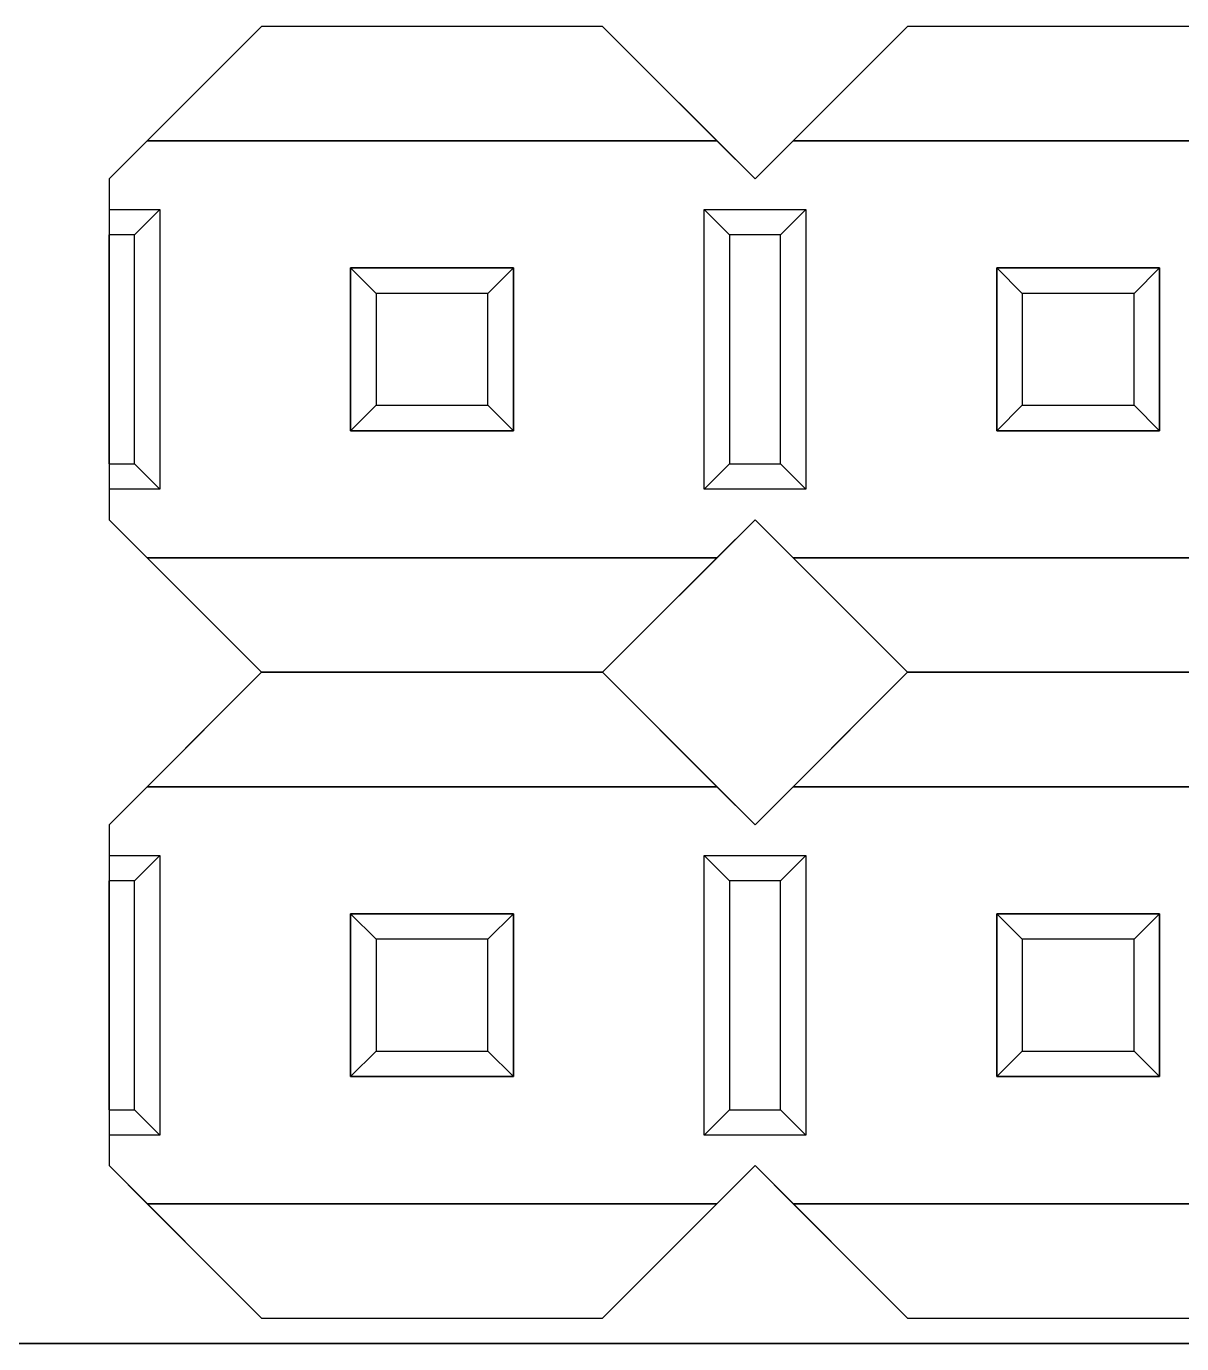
# Model space of a CAD drawing. Header units: millimetres. Extents: x -26.5 to 28.9, y -30 to 30.
# Drawn here: x -17.05 to -12.5, y -30 to -24.82 of the extents above; entities that cross this region are included whole.
import ezdxf

# ---------------------------------------------------------------- set-up
doc = ezdxf.new("R2010")
doc.units = ezdxf.units.MM
doc.layers.add('Feature', color=7, linetype='CONTINUOUS')

msp = doc.modelspace()

# ---------------------------------------------------------------- linework, layer by layer
at = {"layer": 'Feature'}
for p, q in [((-16.12, -24.82, 4.1), (-16.72, -25.42, 4.1)), ((-16.12, -24.82, 4.1), (-16.72, -25.42, 4.1)), ((-16.12, -24.82, 1.6), (-16.57, -25.27, 1.6)), ((-16.12, -24.82, 1.6), (-16.57, -25.27, 1.6)), ((-14.78, -24.82, 1.6), (-16.12, -24.82, 1.6)), ((-14.78, -24.82, 1.6), (-16.12, -24.82, 1.6)), ((-16.12, -24.82, 1.6), (-16.12, -24.82, 4.1)), ((-14.78, -24.82, 4.1), (-16.12, -24.82, 4.1)), ((-16.12, -24.82, 1.6), (-16.12, -24.82, 4.1)), ((-14.78, -24.82, 4.1), (-16.12, -24.82, 4.1)), ((-14.33, -25.27, 1.6), (-14.78, -24.82, 1.6)), ((-14.78, -24.82, 1.6), (-14.78, -24.82, 4.1)), ((-14.33, -25.27, 1.6), (-14.78, -24.82, 1.6)), ((-14.78, -24.82, 1.6), (-14.78, -24.82, 4.1)), ((-14.18, -25.42, 4.1), (-14.78, -24.82, 4.1)), ((-14.18, -25.42, 4.1), (-14.78, -24.82, 4.1)), ((-13.58, -24.82, 4.1), (-14.18, -25.42, 4.1)), ((-13.58, -24.82, 4.1), (-14.18, -25.42, 4.1)), ((-13.58, -24.82, 1.6), (-14.03, -25.27, 1.6)), ((-13.58, -24.82, 1.6), (-14.03, -25.27, 1.6)), ((-12.24, -24.82, 1.6), (-13.58, -24.82, 1.6)), ((-12.24, -24.82, 1.6), (-13.58, -24.82, 1.6)), ((-13.58, -24.82, 1.6), (-13.58, -24.82, 4.1)), ((-12.24, -24.82, 4.1), (-13.58, -24.82, 4.1)), ((-13.58, -24.82, 1.6), (-13.58, -24.82, 4.1)), ((-12.24, -24.82, 4.1), (-13.58, -24.82, 4.1)), ((-16.57, -25.27, 2.3), (-16.72, -25.42, 2.3)), ((-16.57, -25.27, 2.3), (-16.72, -25.42, 2.3)), ((-14.33, -25.27, 1.6), (-16.57, -25.27, 1.6)), ((-14.33, -25.27, 1.6), (-16.57, -25.27, 1.6)), ((-16.57, -25.27, 2.3), (-14.33, -25.27, 2.3)), ((-16.57, -25.27, 1.6), (-16.57, -25.27, 2.3)), ((-16.57, -25.27, 1.6), (-16.57, -25.27, 2.3)), ((-16.57, -25.27, 2.3), (-14.33, -25.27, 2.3)), ((-14.18, -25.42, 2.3), (-14.33, -25.27, 2.3)), ((-14.33, -25.27, 2.3), (-14.33, -25.27, 1.6)), ((-14.33, -25.27, 2.3), (-14.33, -25.27, 1.6)), ((-14.18, -25.42, 2.3), (-14.33, -25.27, 2.3)), ((-14.03, -25.27, 2.3), (-14.18, -25.42, 2.3)), ((-14.03, -25.27, 2.3), (-14.18, -25.42, 2.3)), ((-11.79, -25.27, 1.6), (-14.03, -25.27, 1.6)), ((-11.79, -25.27, 1.6), (-14.03, -25.27, 1.6)), ((-14.03, -25.27, 2.3), (-11.79, -25.27, 2.3)), ((-14.03, -25.27, 1.6), (-14.03, -25.27, 2.3)), ((-14.03, -25.27, 1.6), (-14.03, -25.27, 2.3)), ((-14.03, -25.27, 2.3), (-11.79, -25.27, 2.3)), ((-16.72, -25.42, 2.3), (-16.72, -25.42, 4.1)), ((-16.72, -25.42, 4.1), (-16.72, -25.54, 4.1)), ((-16.72, -25.42, 2.3), (-16.72, -25.42, 4.1)), ((-16.72, -25.42, 2.3), (-16.72, -26.76, 2.3)), ((-16.72, -25.42, 4.1), (-16.72, -25.54, 4.1)), ((-16.72, -25.42, 2.3), (-16.72, -26.76, 2.3)), ((-14.18, -25.42, 2.3), (-14.18, -25.42, 4.1)), ((-14.18, -25.42, 2.3), (-14.18, -25.42, 4.1)), ((-16.72, -25.54, 4.1), (-16.52, -25.54, 4.1)), ((-16.72, -25.54, 4.1), (-16.72, -25.64, 4)), ((-16.72, -25.54, 4.1), (-16.72, -25.64, 4)), ((-16.72, -25.54, 4.1), (-16.52, -25.54, 4.1)), ((-16.52, -25.54, 4.1), (-16.62, -25.64, 4)), ((-16.52, -25.54, 4.1), (-16.62, -25.64, 4)), ((-16.52, -25.54, 4.1), (-16.52, -26.64, 4.1)), ((-16.52, -25.54, 4.1), (-16.52, -26.64, 4.1)), ((-14.38, -25.54, 4.1), (-14.28, -25.64, 4)), ((-14.38, -25.54, 4.1), (-13.98, -25.54, 4.1)), ((-14.38, -26.64, 4.1), (-14.38, -25.54, 4.1)), ((-14.38, -25.54, 4.1), (-14.28, -25.64, 4)), ((-14.38, -26.64, 4.1), (-14.38, -25.54, 4.1)), ((-14.38, -25.54, 4.1), (-13.98, -25.54, 4.1)), ((-13.98, -25.54, 4.1), (-14.08, -25.64, 4)), ((-13.98, -25.54, 4.1), (-14.08, -25.64, 4)), ((-13.98, -25.54, 4.1), (-13.98, -26.64, 4.1)), ((-13.98, -25.54, 4.1), (-13.98, -26.64, 4.1)), ((-16.62, -25.64, 4), (-16.72, -25.64, 4)), ((-16.72, -26.54, 4), (-16.72, -25.64, 4)), ((-16.62, -25.64, 4), (-16.72, -25.64, 4)), ((-16.72, -26.54, 4), (-16.72, -25.64, 4)), ((-16.62, -26.54, 4), (-16.62, -25.64, 4)), ((-16.62, -26.54, 4), (-16.62, -25.64, 4)), ((-14.08, -25.64, 4), (-14.28, -25.64, 4)), ((-14.28, -25.64, 4), (-14.28, -26.54, 4)), ((-14.08, -25.64, 4), (-14.28, -25.64, 4)), ((-14.28, -25.64, 4), (-14.28, -26.54, 4)), ((-14.08, -26.54, 4), (-14.08, -25.64, 4)), ((-14.08, -26.54, 4), (-14.08, -25.64, 4)), ((-15.77, -25.77, 9.92525), (-15.77, -26.41, 9.92525)), ((-15.77, -25.77, 9.92525), (-15.67, -25.87, 10.2)), ((-15.13, -25.77, 9.92525), (-15.77, -25.77, 9.92525)), ((-15.77, -25.77, 9.92525), (-15.67, -25.87, 10.2)), ((-15.77, -25.77, -1.12525), (-15.77, -26.41, -1.12525)), ((-15.67, -25.87, -1.4), (-15.77, -25.77, -1.12525)), ((-15.13, -25.77, -1.12525), (-15.77, -25.77, -1.12525)), ((-15.67, -25.87, -1.4), (-15.77, -25.77, -1.12525)), ((-15.77, -25.77, 9.92525), (-15.77, -26.41, 9.92525)), ((-15.77, -25.77, 4.1), (-15.77, -25.77, 9.92525)), ((-15.77, -25.77, 4.1), (-15.77, -26.41, 4.1)), ((-15.13, -25.77, 9.92525), (-15.77, -25.77, 9.92525)), ((-15.13, -25.77, 4.1), (-15.77, -25.77, 4.1)), ((-15.77, -25.77, 4.1), (-15.77, -25.77, 9.92525)), ((-15.77, -25.77, -1.12525), (-15.77, -26.41, -1.12525)), ((-15.77, -26.41, 2.3), (-15.77, -25.77, 2.3)), ((-15.77, -25.77, -1.12525), (-15.77, -25.77, 2.3)), ((-15.13, -25.77, -1.12525), (-15.77, -25.77, -1.12525)), ((-15.77, -25.77, -1.12525), (-15.77, -25.77, 2.3)), ((-15.77, -25.77, 2.3), (-15.13, -25.77, 2.3)), ((-15.13, -25.77, 4.1), (-15.77, -25.77, 4.1)), ((-15.77, -25.77, 4.1), (-15.77, -26.41, 4.1)), ((-15.77, -25.77, 2.3), (-15.13, -25.77, 2.3)), ((-15.77, -26.41, 2.3), (-15.77, -25.77, 2.3)), ((-15.13, -25.77, 9.92525), (-15.23, -25.87, 10.2)), ((-15.13, -25.77, 9.92525), (-15.23, -25.87, 10.2)), ((-15.23, -25.87, -1.4), (-15.13, -25.77, -1.12525)), ((-15.23, -25.87, -1.4), (-15.13, -25.77, -1.12525)), ((-15.13, -26.41, 9.92525), (-15.13, -25.77, 9.92525)), ((-15.13, -26.41, -1.12525), (-15.13, -25.77, -1.12525)), ((-15.13, -26.41, 9.92525), (-15.13, -25.77, 9.92525)), ((-15.13, -26.41, 4.1), (-15.13, -25.77, 4.1)), ((-15.13, -25.77, 4.1), (-15.13, -25.77, 9.92525)), ((-15.13, -25.77, 4.1), (-15.13, -25.77, 9.92525)), ((-15.13, -26.41, -1.12525), (-15.13, -25.77, -1.12525)), ((-15.13, -25.77, -1.12525), (-15.13, -25.77, 2.3)), ((-15.13, -25.77, 2.3), (-15.13, -26.41, 2.3)), ((-15.13, -25.77, -1.12525), (-15.13, -25.77, 2.3)), ((-15.13, -26.41, 4.1), (-15.13, -25.77, 4.1)), ((-15.13, -25.77, 2.3), (-15.13, -26.41, 2.3)), ((-12.59, -25.77, -1.12525), (-13.23, -25.77, -1.12525)), ((-13.13, -25.87, -1.4), (-13.23, -25.77, -1.12525)), ((-13.23, -25.77, -1.12525), (-13.23, -26.41, -1.12525)), ((-13.13, -25.87, -1.4), (-13.23, -25.77, -1.12525)), ((-12.59, -25.77, 9.92525), (-13.23, -25.77, 9.92525)), ((-13.23, -25.77, 9.92525), (-13.13, -25.87, 10.2)), ((-13.23, -25.77, 9.92525), (-13.23, -26.41, 9.92525)), ((-13.23, -25.77, 9.92525), (-13.13, -25.87, 10.2)), ((-12.59, -25.77, -1.12525), (-13.23, -25.77, -1.12525)), ((-13.23, -25.77, -1.12525), (-13.23, -25.77, 2.3)), ((-13.23, -25.77, 2.3), (-12.59, -25.77, 2.3)), ((-12.59, -25.77, 9.92525), (-13.23, -25.77, 9.92525)), ((-12.59, -25.77, 4.1), (-13.23, -25.77, 4.1)), ((-13.23, -25.77, 4.1), (-13.23, -25.77, 9.92525)), ((-13.23, -25.77, -1.12525), (-13.23, -26.41, -1.12525)), ((-13.23, -26.41, 2.3), (-13.23, -25.77, 2.3)), ((-13.23, -25.77, -1.12525), (-13.23, -25.77, 2.3)), ((-13.23, -25.77, 9.92525), (-13.23, -26.41, 9.92525)), ((-13.23, -25.77, 4.1), (-13.23, -25.77, 9.92525)), ((-13.23, -25.77, 4.1), (-13.23, -26.41, 4.1)), ((-12.59, -25.77, 4.1), (-13.23, -25.77, 4.1)), ((-13.23, -25.77, 4.1), (-13.23, -26.41, 4.1)), ((-13.23, -25.77, 2.3), (-12.59, -25.77, 2.3)), ((-13.23, -26.41, 2.3), (-13.23, -25.77, 2.3)), ((-12.69, -25.87, -1.4), (-12.59, -25.77, -1.12525)), ((-12.69, -25.87, -1.4), (-12.59, -25.77, -1.12525)), ((-12.59, -25.77, 9.92525), (-12.69, -25.87, 10.2)), ((-12.59, -25.77, 9.92525), (-12.69, -25.87, 10.2)), ((-12.59, -26.41, -1.12525), (-12.59, -25.77, -1.12525)), ((-12.59, -26.41, 9.92525), (-12.59, -25.77, 9.92525)), ((-12.59, -25.77, -1.12525), (-12.59, -25.77, 2.3)), ((-12.59, -25.77, 4.1), (-12.59, -25.77, 9.92525)), ((-12.59, -26.41, -1.12525), (-12.59, -25.77, -1.12525)), ((-12.59, -25.77, -1.12525), (-12.59, -25.77, 2.3)), ((-12.59, -25.77, 2.3), (-12.59, -26.41, 2.3)), ((-12.59, -26.41, 9.92525), (-12.59, -25.77, 9.92525)), ((-12.59, -26.41, 4.1), (-12.59, -25.77, 4.1)), ((-12.59, -25.77, 4.1), (-12.59, -25.77, 9.92525)), ((-12.59, -26.41, 4.1), (-12.59, -25.77, 4.1)), ((-12.59, -25.77, 2.3), (-12.59, -26.41, 2.3)), ((-15.67, -25.87, 10.2), (-15.67, -26.31, 10.2)), ((-15.23, -25.87, 10.2), (-15.67, -25.87, 10.2)), ((-15.67, -25.87, -1.4), (-15.67, -26.31, -1.4)), ((-15.23, -25.87, -1.4), (-15.67, -25.87, -1.4)), ((-15.67, -25.87, 10.2), (-15.67, -26.31, 10.2)), ((-15.23, -25.87, 10.2), (-15.67, -25.87, 10.2)), ((-15.67, -25.87, -1.4), (-15.67, -26.31, -1.4)), ((-15.23, -25.87, -1.4), (-15.67, -25.87, -1.4)), ((-15.23, -26.31, 10.2), (-15.23, -25.87, 10.2)), ((-15.23, -26.31, -1.4), (-15.23, -25.87, -1.4)), ((-15.23, -26.31, 10.2), (-15.23, -25.87, 10.2)), ((-15.23, -26.31, -1.4), (-15.23, -25.87, -1.4)), ((-12.69, -25.87, -1.4), (-13.13, -25.87, -1.4)), ((-13.13, -25.87, -1.4), (-13.13, -26.31, -1.4)), ((-12.69, -25.87, 10.2), (-13.13, -25.87, 10.2)), ((-13.13, -25.87, 10.2), (-13.13, -26.31, 10.2)), ((-13.13, -25.87, -1.4), (-13.13, -26.31, -1.4)), ((-12.69, -25.87, -1.4), (-13.13, -25.87, -1.4)), ((-13.13, -25.87, 10.2), (-13.13, -26.31, 10.2)), ((-12.69, -25.87, 10.2), (-13.13, -25.87, 10.2)), ((-12.69, -26.31, -1.4), (-12.69, -25.87, -1.4)), ((-12.69, -26.31, 10.2), (-12.69, -25.87, 10.2)), ((-12.69, -26.31, -1.4), (-12.69, -25.87, -1.4)), ((-12.69, -26.31, 10.2), (-12.69, -25.87, 10.2)), ((-15.77, -26.41, 9.92525), (-15.67, -26.31, 10.2)), ((-15.77, -26.41, 9.92525), (-15.67, -26.31, 10.2)), ((-15.67, -26.31, -1.4), (-15.77, -26.41, -1.12525)), ((-15.67, -26.31, -1.4), (-15.77, -26.41, -1.12525)), ((-15.67, -26.31, 10.2), (-15.23, -26.31, 10.2)), ((-15.67, -26.31, -1.4), (-15.23, -26.31, -1.4)), ((-15.67, -26.31, 10.2), (-15.23, -26.31, 10.2)), ((-15.67, -26.31, -1.4), (-15.23, -26.31, -1.4)), ((-15.13, -26.41, 9.92525), (-15.23, -26.31, 10.2)), ((-15.13, -26.41, 9.92525), (-15.23, -26.31, 10.2)), ((-15.23, -26.31, -1.4), (-15.13, -26.41, -1.12525)), ((-15.23, -26.31, -1.4), (-15.13, -26.41, -1.12525)), ((-13.13, -26.31, -1.4), (-13.23, -26.41, -1.12525)), ((-13.13, -26.31, -1.4), (-13.23, -26.41, -1.12525)), ((-13.23, -26.41, 9.92525), (-13.13, -26.31, 10.2)), ((-13.23, -26.41, 9.92525), (-13.13, -26.31, 10.2)), ((-13.13, -26.31, -1.4), (-12.69, -26.31, -1.4)), ((-13.13, -26.31, 10.2), (-12.69, -26.31, 10.2)), ((-13.13, -26.31, -1.4), (-12.69, -26.31, -1.4)), ((-13.13, -26.31, 10.2), (-12.69, -26.31, 10.2)), ((-12.69, -26.31, -1.4), (-12.59, -26.41, -1.12525)), ((-12.69, -26.31, -1.4), (-12.59, -26.41, -1.12525)), ((-12.59, -26.41, 9.92525), (-12.69, -26.31, 10.2)), ((-12.59, -26.41, 9.92525), (-12.69, -26.31, 10.2)), ((-15.77, -26.41, 9.92525), (-15.13, -26.41, 9.92525)), ((-15.77, -26.41, -1.12525), (-15.13, -26.41, -1.12525)), ((-15.77, -26.41, 4.1), (-15.77, -26.41, 9.92525)), ((-15.77, -26.41, 9.92525), (-15.13, -26.41, 9.92525)), ((-15.77, -26.41, 4.1), (-15.77, -26.41, 9.92525)), ((-15.77, -26.41, 4.1), (-15.13, -26.41, 4.1)), ((-15.77, -26.41, -1.12525), (-15.13, -26.41, -1.12525)), ((-15.13, -26.41, 2.3), (-15.77, -26.41, 2.3)), ((-15.77, -26.41, -1.12525), (-15.77, -26.41, 2.3)), ((-15.77, -26.41, -1.12525), (-15.77, -26.41, 2.3)), ((-15.77, -26.41, 4.1), (-15.13, -26.41, 4.1)), ((-15.13, -26.41, 2.3), (-15.77, -26.41, 2.3)), ((-15.13, -26.41, 4.1), (-15.13, -26.41, 9.92525)), ((-15.13, -26.41, 4.1), (-15.13, -26.41, 9.92525)), ((-15.13, -26.41, -1.12525), (-15.13, -26.41, 2.3)), ((-15.13, -26.41, -1.12525), (-15.13, -26.41, 2.3)), ((-13.23, -26.41, -1.12525), (-12.59, -26.41, -1.12525)), ((-13.23, -26.41, 9.92525), (-12.59, -26.41, 9.92525)), ((-13.23, -26.41, -1.12525), (-13.23, -26.41, 2.3)), ((-13.23, -26.41, 4.1), (-13.23, -26.41, 9.92525)), ((-13.23, -26.41, -1.12525), (-12.59, -26.41, -1.12525)), ((-12.59, -26.41, 2.3), (-13.23, -26.41, 2.3)), ((-13.23, -26.41, -1.12525), (-13.23, -26.41, 2.3)), ((-13.23, -26.41, 9.92525), (-12.59, -26.41, 9.92525)), ((-13.23, -26.41, 4.1), (-13.23, -26.41, 9.92525)), ((-13.23, -26.41, 4.1), (-12.59, -26.41, 4.1)), ((-13.23, -26.41, 4.1), (-12.59, -26.41, 4.1)), ((-12.59, -26.41, 2.3), (-13.23, -26.41, 2.3)), ((-12.59, -26.41, -1.12525), (-12.59, -26.41, 2.3)), ((-12.59, -26.41, 4.1), (-12.59, -26.41, 9.92525)), ((-12.59, -26.41, -1.12525), (-12.59, -26.41, 2.3)), ((-12.59, -26.41, 4.1), (-12.59, -26.41, 9.92525)), ((-16.72, -26.54, 4), (-16.62, -26.54, 4)), ((-16.72, -26.54, 4), (-16.62, -26.54, 4)), ((-16.72, -26.54, 4), (-16.72, -26.64, 4.1)), ((-16.72, -26.54, 4), (-16.72, -26.64, 4.1)), ((-16.52, -26.64, 4.1), (-16.62, -26.54, 4)), ((-16.52, -26.64, 4.1), (-16.62, -26.54, 4)), ((-14.38, -26.64, 4.1), (-14.28, -26.54, 4)), ((-14.38, -26.64, 4.1), (-14.28, -26.54, 4)), ((-14.28, -26.54, 4), (-14.08, -26.54, 4)), ((-14.28, -26.54, 4), (-14.08, -26.54, 4)), ((-13.98, -26.64, 4.1), (-14.08, -26.54, 4)), ((-13.98, -26.64, 4.1), (-14.08, -26.54, 4)), ((-16.52, -26.64, 4.1), (-16.72, -26.64, 4.1)), ((-16.72, -26.64, 4.1), (-16.72, -26.76, 4.1)), ((-16.52, -26.64, 4.1), (-16.72, -26.64, 4.1)), ((-16.72, -26.64, 4.1), (-16.72, -26.76, 4.1)), ((-13.98, -26.64, 4.1), (-14.38, -26.64, 4.1)), ((-13.98, -26.64, 4.1), (-14.38, -26.64, 4.1)), ((-16.72, -26.76, 2.3), (-16.72, -26.76, 4.1)), ((-16.72, -26.76, 4.1), (-16.12, -27.36, 4.1)), ((-16.72, -26.76, 2.3), (-16.72, -26.76, 4.1)), ((-16.72, -26.76, 2.3), (-16.57, -26.91, 2.3)), ((-16.72, -26.76, 4.1), (-16.12, -27.36, 4.1)), ((-16.72, -26.76, 2.3), (-16.57, -26.91, 2.3)), ((-14.78, -27.36, 4.1), (-14.18, -26.76, 4.1)), ((-14.78, -27.36, 4.1), (-14.18, -26.76, 4.1)), ((-14.33, -26.91, 2.3), (-14.18, -26.76, 2.3)), ((-14.33, -26.91, 2.3), (-14.18, -26.76, 2.3)), ((-14.18, -26.76, 4.1), (-13.58, -27.36, 4.1)), ((-14.18, -26.76, 4.1), (-14.18, -26.76, 2.3)), ((-14.18, -26.76, 2.3), (-14.03, -26.91, 2.3)), ((-14.18, -26.76, 4.1), (-14.18, -26.76, 2.3)), ((-14.18, -26.76, 4.1), (-13.58, -27.36, 4.1)), ((-14.18, -26.76, 2.3), (-14.03, -26.91, 2.3)), ((-16.57, -26.91, 1.6), (-14.33, -26.91, 1.6)), ((-16.57, -26.91, 1.6), (-16.12, -27.36, 1.6)), ((-16.57, -26.91, 2.3), (-16.57, -26.91, 1.6)), ((-16.57, -26.91, 1.6), (-16.12, -27.36, 1.6)), ((-16.57, -26.91, 1.6), (-14.33, -26.91, 1.6)), ((-16.57, -26.91, 2.3), (-16.57, -26.91, 1.6)), ((-14.33, -26.91, 2.3), (-16.57, -26.91, 2.3)), ((-14.33, -26.91, 2.3), (-16.57, -26.91, 2.3)), ((-14.78, -27.36, 1.6), (-14.33, -26.91, 1.6)), ((-14.78, -27.36, 1.6), (-14.33, -26.91, 1.6)), ((-14.33, -26.91, 1.6), (-14.33, -26.91, 2.3)), ((-14.33, -26.91, 1.6), (-14.33, -26.91, 2.3)), ((-14.03, -26.91, 1.6), (-11.79, -26.91, 1.6)), ((-14.03, -26.91, 1.6), (-13.58, -27.36, 1.6)), ((-14.03, -26.91, 2.3), (-14.03, -26.91, 1.6)), ((-14.03, -26.91, 1.6), (-13.58, -27.36, 1.6)), ((-14.03, -26.91, 1.6), (-11.79, -26.91, 1.6)), ((-14.03, -26.91, 2.3), (-14.03, -26.91, 1.6)), ((-11.79, -26.91, 2.3), (-14.03, -26.91, 2.3)), ((-11.79, -26.91, 2.3), (-14.03, -26.91, 2.3)), ((-16.12, -27.36, 4.1), (-16.72, -27.96, 4.1)), ((-16.12, -27.36, 4.1), (-16.72, -27.96, 4.1)), ((-16.12, -27.36, 1.6), (-16.57, -27.81, 1.6)), ((-16.12, -27.36, 1.6), (-16.57, -27.81, 1.6)), ((-16.12, -27.36, 1.6), (-14.78, -27.36, 1.6)), ((-16.12, -27.36, 1.6), (-14.78, -27.36, 1.6)), ((-16.12, -27.36, 4.1), (-14.78, -27.36, 4.1)), ((-16.12, -27.36, 1.6), (-16.12, -27.36, 4.1)), ((-16.12, -27.36, 1.6), (-16.12, -27.36, 4.1)), ((-16.12, -27.36, 4.1), (-14.78, -27.36, 4.1)), ((-14.78, -27.36, 1.6), (-16.12, -27.36, 1.6)), ((-14.78, -27.36, 1.6), (-16.12, -27.36, 1.6)), ((-16.12, -27.36, 1.6), (-16.12, -27.36, 4.1)), ((-14.78, -27.36, 4.1), (-16.12, -27.36, 4.1)), ((-16.12, -27.36, 1.6), (-16.12, -27.36, 4.1)), ((-14.78, -27.36, 4.1), (-16.12, -27.36, 4.1)), ((-14.78, -27.36, 1.6), (-14.78, -27.36, 4.1)), ((-14.78, -27.36, 1.6), (-14.78, -27.36, 4.1)), ((-14.33, -27.81, 1.6), (-14.78, -27.36, 1.6)), ((-14.78, -27.36, 1.6), (-14.78, -27.36, 4.1)), ((-14.33, -27.81, 1.6), (-14.78, -27.36, 1.6)), ((-14.78, -27.36, 1.6), (-14.78, -27.36, 4.1)), ((-14.18, -27.96, 4.1), (-14.78, -27.36, 4.1)), ((-14.18, -27.96, 4.1), (-14.78, -27.36, 4.1)), ((-13.58, -27.36, 4.1), (-14.18, -27.96, 4.1)), ((-13.58, -27.36, 4.1), (-14.18, -27.96, 4.1)), ((-13.58, -27.36, 1.6), (-14.03, -27.81, 1.6)), ((-13.58, -27.36, 1.6), (-14.03, -27.81, 1.6)), ((-13.58, -27.36, 1.6), (-12.24, -27.36, 1.6)), ((-13.58, -27.36, 1.6), (-12.24, -27.36, 1.6)), ((-13.58, -27.36, 4.1), (-12.24, -27.36, 4.1)), ((-13.58, -27.36, 1.6), (-13.58, -27.36, 4.1)), ((-13.58, -27.36, 1.6), (-13.58, -27.36, 4.1)), ((-13.58, -27.36, 4.1), (-12.24, -27.36, 4.1)), ((-12.24, -27.36, 1.6), (-13.58, -27.36, 1.6)), ((-12.24, -27.36, 1.6), (-13.58, -27.36, 1.6)), ((-13.58, -27.36, 1.6), (-13.58, -27.36, 4.1)), ((-12.24, -27.36, 4.1), (-13.58, -27.36, 4.1)), ((-13.58, -27.36, 1.6), (-13.58, -27.36, 4.1)), ((-12.24, -27.36, 4.1), (-13.58, -27.36, 4.1)), ((-16.57, -27.81, 2.3), (-16.72, -27.96, 2.3)), ((-16.57, -27.81, 2.3), (-16.72, -27.96, 2.3)), ((-14.33, -27.81, 1.6), (-16.57, -27.81, 1.6)), ((-14.33, -27.81, 1.6), (-16.57, -27.81, 1.6)), ((-16.57, -27.81, 2.3), (-14.33, -27.81, 2.3)), ((-16.57, -27.81, 1.6), (-16.57, -27.81, 2.3)), ((-16.57, -27.81, 1.6), (-16.57, -27.81, 2.3)), ((-16.57, -27.81, 2.3), (-14.33, -27.81, 2.3)), ((-14.18, -27.96, 2.3), (-14.33, -27.81, 2.3)), ((-14.33, -27.81, 2.3), (-14.33, -27.81, 1.6)), ((-14.33, -27.81, 2.3), (-14.33, -27.81, 1.6)), ((-14.18, -27.96, 2.3), (-14.33, -27.81, 2.3)), ((-14.03, -27.81, 2.3), (-14.18, -27.96, 2.3)), ((-14.03, -27.81, 2.3), (-14.18, -27.96, 2.3)), ((-11.79, -27.81, 1.6), (-14.03, -27.81, 1.6)), ((-11.79, -27.81, 1.6), (-14.03, -27.81, 1.6)), ((-14.03, -27.81, 2.3), (-11.79, -27.81, 2.3)), ((-14.03, -27.81, 1.6), (-14.03, -27.81, 2.3)), ((-14.03, -27.81, 1.6), (-14.03, -27.81, 2.3)), ((-14.03, -27.81, 2.3), (-11.79, -27.81, 2.3)), ((-16.72, -27.96, 2.3), (-16.72, -27.96, 4.1)), ((-16.72, -27.96, 4.1), (-16.72, -28.08, 4.1)), ((-16.72, -27.96, 2.3), (-16.72, -27.96, 4.1)), ((-16.72, -27.96, 2.3), (-16.72, -29.3, 2.3)), ((-16.72, -27.96, 4.1), (-16.72, -28.08, 4.1)), ((-16.72, -27.96, 2.3), (-16.72, -29.3, 2.3)), ((-14.18, -27.96, 2.3), (-14.18, -27.96, 4.1)), ((-14.18, -27.96, 2.3), (-14.18, -27.96, 4.1)), ((-16.72, -28.08, 4.1), (-16.52, -28.08, 4.1)), ((-16.72, -28.08, 4.1), (-16.72, -28.18, 4)), ((-16.72, -28.08, 4.1), (-16.72, -28.18, 4)), ((-16.72, -28.08, 4.1), (-16.52, -28.08, 4.1)), ((-16.52, -28.08, 4.1), (-16.62, -28.18, 4)), ((-16.52, -28.08, 4.1), (-16.62, -28.18, 4)), ((-16.52, -28.08, 4.1), (-16.52, -29.18, 4.1)), ((-16.52, -28.08, 4.1), (-16.52, -29.18, 4.1)), ((-14.38, -28.08, 4.1), (-14.28, -28.18, 4)), ((-14.38, -28.08, 4.1), (-13.98, -28.08, 4.1)), ((-14.38, -29.18, 4.1), (-14.38, -28.08, 4.1)), ((-14.38, -28.08, 4.1), (-14.28, -28.18, 4)), ((-14.38, -29.18, 4.1), (-14.38, -28.08, 4.1)), ((-14.38, -28.08, 4.1), (-13.98, -28.08, 4.1)), ((-13.98, -28.08, 4.1), (-14.08, -28.18, 4)), ((-13.98, -28.08, 4.1), (-14.08, -28.18, 4)), ((-13.98, -28.08, 4.1), (-13.98, -29.18, 4.1)), ((-13.98, -28.08, 4.1), (-13.98, -29.18, 4.1)), ((-16.62, -28.18, 4), (-16.72, -28.18, 4)), ((-16.72, -29.08, 4), (-16.72, -28.18, 4)), ((-16.62, -28.18, 4), (-16.72, -28.18, 4)), ((-16.72, -29.08, 4), (-16.72, -28.18, 4)), ((-16.62, -29.08, 4), (-16.62, -28.18, 4)), ((-16.62, -29.08, 4), (-16.62, -28.18, 4)), ((-14.08, -28.18, 4), (-14.28, -28.18, 4)), ((-14.28, -28.18, 4), (-14.28, -29.08, 4)), ((-14.08, -28.18, 4), (-14.28, -28.18, 4)), ((-14.28, -28.18, 4), (-14.28, -29.08, 4)), ((-14.08, -29.08, 4), (-14.08, -28.18, 4)), ((-14.08, -29.08, 4), (-14.08, -28.18, 4)), ((-15.77, -28.31, 9.92525), (-15.77, -28.95, 9.92525)), ((-15.77, -28.31, 9.92525), (-15.67, -28.41, 10.2)), ((-15.13, -28.31, 9.92525), (-15.77, -28.31, 9.92525)), ((-15.77, -28.31, 9.92525), (-15.67, -28.41, 10.2)), ((-15.77, -28.31, -1.12525), (-15.77, -28.95, -1.12525)), ((-15.67, -28.41, -1.4), (-15.77, -28.31, -1.12525)), ((-15.13, -28.31, -1.12525), (-15.77, -28.31, -1.12525)), ((-15.67, -28.41, -1.4), (-15.77, -28.31, -1.12525)), ((-15.77, -28.31, 9.92525), (-15.77, -28.95, 9.92525)), ((-15.77, -28.31, 4.1), (-15.77, -28.31, 9.92525)), ((-15.77, -28.31, 4.1), (-15.77, -28.95, 4.1)), ((-15.13, -28.31, 9.92525), (-15.77, -28.31, 9.92525)), ((-15.13, -28.31, 4.1), (-15.77, -28.31, 4.1)), ((-15.77, -28.31, 4.1), (-15.77, -28.31, 9.92525)), ((-15.77, -28.31, -1.12525), (-15.77, -28.95, -1.12525)), ((-15.77, -28.95, 2.3), (-15.77, -28.31, 2.3)), ((-15.77, -28.31, -1.12525), (-15.77, -28.31, 2.3)), ((-15.13, -28.31, -1.12525), (-15.77, -28.31, -1.12525)), ((-15.77, -28.31, -1.12525), (-15.77, -28.31, 2.3)), ((-15.77, -28.31, 2.3), (-15.13, -28.31, 2.3)), ((-15.13, -28.31, 4.1), (-15.77, -28.31, 4.1)), ((-15.77, -28.31, 4.1), (-15.77, -28.95, 4.1)), ((-15.77, -28.31, 2.3), (-15.13, -28.31, 2.3)), ((-15.77, -28.95, 2.3), (-15.77, -28.31, 2.3)), ((-15.13, -28.31, 9.92525), (-15.23, -28.41, 10.2)), ((-15.13, -28.31, 9.92525), (-15.23, -28.41, 10.2)), ((-15.23, -28.41, -1.4), (-15.13, -28.31, -1.12525)), ((-15.23, -28.41, -1.4), (-15.13, -28.31, -1.12525)), ((-15.13, -28.95, 9.92525), (-15.13, -28.31, 9.92525)), ((-15.13, -28.95, -1.12525), (-15.13, -28.31, -1.12525)), ((-15.13, -28.95, 9.92525), (-15.13, -28.31, 9.92525)), ((-15.13, -28.95, 4.1), (-15.13, -28.31, 4.1)), ((-15.13, -28.31, 4.1), (-15.13, -28.31, 9.92525)), ((-15.13, -28.31, 4.1), (-15.13, -28.31, 9.92525)), ((-15.13, -28.95, -1.12525), (-15.13, -28.31, -1.12525)), ((-15.13, -28.31, -1.12525), (-15.13, -28.31, 2.3)), ((-15.13, -28.31, 2.3), (-15.13, -28.95, 2.3)), ((-15.13, -28.31, -1.12525), (-15.13, -28.31, 2.3)), ((-15.13, -28.95, 4.1), (-15.13, -28.31, 4.1)), ((-15.13, -28.31, 2.3), (-15.13, -28.95, 2.3)), ((-12.59, -28.31, -1.12525), (-13.23, -28.31, -1.12525)), ((-13.13, -28.41, -1.4), (-13.23, -28.31, -1.12525)), ((-13.23, -28.31, -1.12525), (-13.23, -28.95, -1.12525)), ((-13.13, -28.41, -1.4), (-13.23, -28.31, -1.12525)), ((-12.59, -28.31, 9.92525), (-13.23, -28.31, 9.92525)), ((-13.23, -28.31, 9.92525), (-13.13, -28.41, 10.2)), ((-13.23, -28.31, 9.92525), (-13.23, -28.95, 9.92525)), ((-13.23, -28.31, 9.92525), (-13.13, -28.41, 10.2)), ((-12.59, -28.31, -1.12525), (-13.23, -28.31, -1.12525)), ((-13.23, -28.31, -1.12525), (-13.23, -28.31, 2.3)), ((-13.23, -28.31, 2.3), (-12.59, -28.31, 2.3)), ((-12.59, -28.31, 9.92525), (-13.23, -28.31, 9.92525)), ((-12.59, -28.31, 4.1), (-13.23, -28.31, 4.1)), ((-13.23, -28.31, 4.1), (-13.23, -28.31, 9.92525)), ((-13.23, -28.31, -1.12525), (-13.23, -28.95, -1.12525)), ((-13.23, -28.95, 2.3), (-13.23, -28.31, 2.3)), ((-13.23, -28.31, -1.12525), (-13.23, -28.31, 2.3)), ((-13.23, -28.31, 9.92525), (-13.23, -28.95, 9.92525)), ((-13.23, -28.31, 4.1), (-13.23, -28.31, 9.92525)), ((-13.23, -28.31, 4.1), (-13.23, -28.95, 4.1)), ((-12.59, -28.31, 4.1), (-13.23, -28.31, 4.1)), ((-13.23, -28.31, 4.1), (-13.23, -28.95, 4.1)), ((-13.23, -28.31, 2.3), (-12.59, -28.31, 2.3)), ((-13.23, -28.95, 2.3), (-13.23, -28.31, 2.3)), ((-12.69, -28.41, -1.4), (-12.59, -28.31, -1.12525)), ((-12.69, -28.41, -1.4), (-12.59, -28.31, -1.12525)), ((-12.59, -28.31, 9.92525), (-12.69, -28.41, 10.2)), ((-12.59, -28.31, 9.92525), (-12.69, -28.41, 10.2)), ((-12.59, -28.95, -1.12525), (-12.59, -28.31, -1.12525)), ((-12.59, -28.95, 9.92525), (-12.59, -28.31, 9.92525)), ((-12.59, -28.31, -1.12525), (-12.59, -28.31, 2.3)), ((-12.59, -28.31, 4.1), (-12.59, -28.31, 9.92525)), ((-12.59, -28.95, -1.12525), (-12.59, -28.31, -1.12525)), ((-12.59, -28.31, -1.12525), (-12.59, -28.31, 2.3)), ((-12.59, -28.31, 2.3), (-12.59, -28.95, 2.3)), ((-12.59, -28.95, 9.92525), (-12.59, -28.31, 9.92525)), ((-12.59, -28.95, 4.1), (-12.59, -28.31, 4.1)), ((-12.59, -28.31, 4.1), (-12.59, -28.31, 9.92525)), ((-12.59, -28.95, 4.1), (-12.59, -28.31, 4.1)), ((-12.59, -28.31, 2.3), (-12.59, -28.95, 2.3)), ((-15.67, -28.41, 10.2), (-15.67, -28.85, 10.2)), ((-15.23, -28.41, 10.2), (-15.67, -28.41, 10.2)), ((-15.67, -28.41, -1.4), (-15.67, -28.85, -1.4)), ((-15.23, -28.41, -1.4), (-15.67, -28.41, -1.4)), ((-15.67, -28.41, 10.2), (-15.67, -28.85, 10.2)), ((-15.23, -28.41, 10.2), (-15.67, -28.41, 10.2)), ((-15.67, -28.41, -1.4), (-15.67, -28.85, -1.4)), ((-15.23, -28.41, -1.4), (-15.67, -28.41, -1.4)), ((-15.23, -28.85, 10.2), (-15.23, -28.41, 10.2)), ((-15.23, -28.85, -1.4), (-15.23, -28.41, -1.4)), ((-15.23, -28.85, 10.2), (-15.23, -28.41, 10.2)), ((-15.23, -28.85, -1.4), (-15.23, -28.41, -1.4)), ((-12.69, -28.41, -1.4), (-13.13, -28.41, -1.4)), ((-13.13, -28.41, -1.4), (-13.13, -28.85, -1.4)), ((-12.69, -28.41, 10.2), (-13.13, -28.41, 10.2)), ((-13.13, -28.41, 10.2), (-13.13, -28.85, 10.2)), ((-13.13, -28.41, -1.4), (-13.13, -28.85, -1.4)), ((-12.69, -28.41, -1.4), (-13.13, -28.41, -1.4)), ((-13.13, -28.41, 10.2), (-13.13, -28.85, 10.2)), ((-12.69, -28.41, 10.2), (-13.13, -28.41, 10.2)), ((-12.69, -28.85, -1.4), (-12.69, -28.41, -1.4)), ((-12.69, -28.85, 10.2), (-12.69, -28.41, 10.2)), ((-12.69, -28.85, -1.4), (-12.69, -28.41, -1.4)), ((-12.69, -28.85, 10.2), (-12.69, -28.41, 10.2)), ((-15.77, -28.95, 9.92525), (-15.67, -28.85, 10.2)), ((-15.77, -28.95, 9.92525), (-15.67, -28.85, 10.2)), ((-15.67, -28.85, -1.4), (-15.77, -28.95, -1.12525)), ((-15.67, -28.85, -1.4), (-15.77, -28.95, -1.12525)), ((-15.67, -28.85, 10.2), (-15.23, -28.85, 10.2)), ((-15.67, -28.85, -1.4), (-15.23, -28.85, -1.4)), ((-15.67, -28.85, 10.2), (-15.23, -28.85, 10.2)), ((-15.67, -28.85, -1.4), (-15.23, -28.85, -1.4)), ((-15.13, -28.95, 9.92525), (-15.23, -28.85, 10.2)), ((-15.13, -28.95, 9.92525), (-15.23, -28.85, 10.2)), ((-15.23, -28.85, -1.4), (-15.13, -28.95, -1.12525)), ((-15.23, -28.85, -1.4), (-15.13, -28.95, -1.12525)), ((-13.13, -28.85, -1.4), (-13.23, -28.95, -1.12525)), ((-13.13, -28.85, -1.4), (-13.23, -28.95, -1.12525)), ((-13.23, -28.95, 9.92525), (-13.13, -28.85, 10.2)), ((-13.23, -28.95, 9.92525), (-13.13, -28.85, 10.2)), ((-13.13, -28.85, -1.4), (-12.69, -28.85, -1.4)), ((-13.13, -28.85, 10.2), (-12.69, -28.85, 10.2)), ((-13.13, -28.85, -1.4), (-12.69, -28.85, -1.4)), ((-13.13, -28.85, 10.2), (-12.69, -28.85, 10.2)), ((-12.69, -28.85, -1.4), (-12.59, -28.95, -1.12525)), ((-12.69, -28.85, -1.4), (-12.59, -28.95, -1.12525)), ((-12.59, -28.95, 9.92525), (-12.69, -28.85, 10.2)), ((-12.59, -28.95, 9.92525), (-12.69, -28.85, 10.2)), ((-15.77, -28.95, 9.92525), (-15.13, -28.95, 9.92525)), ((-15.77, -28.95, -1.12525), (-15.13, -28.95, -1.12525)), ((-15.77, -28.95, 4.1), (-15.77, -28.95, 9.92525)), ((-15.77, -28.95, 9.92525), (-15.13, -28.95, 9.92525)), ((-15.77, -28.95, 4.1), (-15.77, -28.95, 9.92525)), ((-15.77, -28.95, 4.1), (-15.13, -28.95, 4.1)), ((-15.77, -28.95, -1.12525), (-15.13, -28.95, -1.12525)), ((-15.13, -28.95, 2.3), (-15.77, -28.95, 2.3)), ((-15.77, -28.95, -1.12525), (-15.77, -28.95, 2.3)), ((-15.77, -28.95, -1.12525), (-15.77, -28.95, 2.3)), ((-15.77, -28.95, 4.1), (-15.13, -28.95, 4.1)), ((-15.13, -28.95, 2.3), (-15.77, -28.95, 2.3)), ((-15.13, -28.95, 4.1), (-15.13, -28.95, 9.92525)), ((-15.13, -28.95, 4.1), (-15.13, -28.95, 9.92525)), ((-15.13, -28.95, -1.12525), (-15.13, -28.95, 2.3)), ((-15.13, -28.95, -1.12525), (-15.13, -28.95, 2.3)), ((-13.23, -28.95, -1.12525), (-12.59, -28.95, -1.12525)), ((-13.23, -28.95, 9.92525), (-12.59, -28.95, 9.92525)), ((-13.23, -28.95, -1.12525), (-13.23, -28.95, 2.3)), ((-13.23, -28.95, 4.1), (-13.23, -28.95, 9.92525)), ((-13.23, -28.95, -1.12525), (-12.59, -28.95, -1.12525)), ((-12.59, -28.95, 2.3), (-13.23, -28.95, 2.3)), ((-13.23, -28.95, -1.12525), (-13.23, -28.95, 2.3)), ((-13.23, -28.95, 9.92525), (-12.59, -28.95, 9.92525)), ((-13.23, -28.95, 4.1), (-13.23, -28.95, 9.92525)), ((-13.23, -28.95, 4.1), (-12.59, -28.95, 4.1)), ((-13.23, -28.95, 4.1), (-12.59, -28.95, 4.1)), ((-12.59, -28.95, 2.3), (-13.23, -28.95, 2.3)), ((-12.59, -28.95, -1.12525), (-12.59, -28.95, 2.3)), ((-12.59, -28.95, 4.1), (-12.59, -28.95, 9.92525)), ((-12.59, -28.95, -1.12525), (-12.59, -28.95, 2.3)), ((-12.59, -28.95, 4.1), (-12.59, -28.95, 9.92525)), ((-16.72, -29.08, 4), (-16.62, -29.08, 4)), ((-16.72, -29.08, 4), (-16.62, -29.08, 4)), ((-16.72, -29.08, 4), (-16.72, -29.18, 4.1)), ((-16.72, -29.08, 4), (-16.72, -29.18, 4.1)), ((-16.52, -29.18, 4.1), (-16.62, -29.08, 4)), ((-16.52, -29.18, 4.1), (-16.62, -29.08, 4)), ((-14.38, -29.18, 4.1), (-14.28, -29.08, 4)), ((-14.38, -29.18, 4.1), (-14.28, -29.08, 4)), ((-14.28, -29.08, 4), (-14.08, -29.08, 4)), ((-14.28, -29.08, 4), (-14.08, -29.08, 4)), ((-13.98, -29.18, 4.1), (-14.08, -29.08, 4)), ((-13.98, -29.18, 4.1), (-14.08, -29.08, 4)), ((-16.52, -29.18, 4.1), (-16.72, -29.18, 4.1)), ((-16.72, -29.18, 4.1), (-16.72, -29.3, 4.1)), ((-16.52, -29.18, 4.1), (-16.72, -29.18, 4.1)), ((-16.72, -29.18, 4.1), (-16.72, -29.3, 4.1)), ((-13.98, -29.18, 4.1), (-14.38, -29.18, 4.1)), ((-13.98, -29.18, 4.1), (-14.38, -29.18, 4.1)), ((-16.72, -29.3, 2.3), (-16.72, -29.3, 4.1)), ((-16.72, -29.3, 4.1), (-16.12, -29.9, 4.1)), ((-16.72, -29.3, 2.3), (-16.72, -29.3, 4.1)), ((-16.72, -29.3, 2.3), (-16.57, -29.45, 2.3)), ((-16.72, -29.3, 4.1), (-16.12, -29.9, 4.1)), ((-16.72, -29.3, 2.3), (-16.57, -29.45, 2.3)), ((-14.78, -29.9, 4.1), (-14.18, -29.3, 4.1)), ((-14.78, -29.9, 4.1), (-14.18, -29.3, 4.1)), ((-14.33, -29.45, 2.3), (-14.18, -29.3, 2.3)), ((-14.33, -29.45, 2.3), (-14.18, -29.3, 2.3)), ((-14.18, -29.3, 4.1), (-13.58, -29.9, 4.1)), ((-14.18, -29.3, 4.1), (-14.18, -29.3, 2.3)), ((-14.18, -29.3, 2.3), (-14.03, -29.45, 2.3)), ((-14.18, -29.3, 4.1), (-14.18, -29.3, 2.3)), ((-14.18, -29.3, 4.1), (-13.58, -29.9, 4.1)), ((-14.18, -29.3, 2.3), (-14.03, -29.45, 2.3)), ((-16.57, -29.45, 1.6), (-14.33, -29.45, 1.6)), ((-16.57, -29.45, 1.6), (-16.12, -29.9, 1.6)), ((-16.57, -29.45, 2.3), (-16.57, -29.45, 1.6)), ((-16.57, -29.45, 1.6), (-16.12, -29.9, 1.6)), ((-16.57, -29.45, 1.6), (-14.33, -29.45, 1.6)), ((-16.57, -29.45, 2.3), (-16.57, -29.45, 1.6)), ((-14.33, -29.45, 2.3), (-16.57, -29.45, 2.3)), ((-14.33, -29.45, 2.3), (-16.57, -29.45, 2.3)), ((-14.78, -29.9, 1.6), (-14.33, -29.45, 1.6)), ((-14.78, -29.9, 1.6), (-14.33, -29.45, 1.6)), ((-14.33, -29.45, 1.6), (-14.33, -29.45, 2.3)), ((-14.33, -29.45, 1.6), (-14.33, -29.45, 2.3)), ((-14.03, -29.45, 1.6), (-11.79, -29.45, 1.6)), ((-14.03, -29.45, 1.6), (-13.58, -29.9, 1.6)), ((-14.03, -29.45, 2.3), (-14.03, -29.45, 1.6)), ((-14.03, -29.45, 1.6), (-13.58, -29.9, 1.6)), ((-14.03, -29.45, 1.6), (-11.79, -29.45, 1.6)), ((-14.03, -29.45, 2.3), (-14.03, -29.45, 1.6)), ((-11.79, -29.45, 2.3), (-14.03, -29.45, 2.3)), ((-11.79, -29.45, 2.3), (-14.03, -29.45, 2.3)), ((-16.12, -29.9, 1.6), (-14.78, -29.9, 1.6)), ((-16.12, -29.9, 1.6), (-14.78, -29.9, 1.6)), ((-16.12, -29.9, 4.1), (-14.78, -29.9, 4.1)), ((-16.12, -29.9, 1.6), (-16.12, -29.9, 4.1)), ((-16.12, -29.9, 1.6), (-16.12, -29.9, 4.1)), ((-16.12, -29.9, 4.1), (-14.78, -29.9, 4.1)), ((-14.78, -29.9, 1.6), (-14.78, -29.9, 4.1)), ((-14.78, -29.9, 1.6), (-14.78, -29.9, 4.1)), ((-13.58, -29.9, 1.6), (-12.24, -29.9, 1.6)), ((-13.58, -29.9, 1.6), (-12.24, -29.9, 1.6)), ((-13.58, -29.9, 4.1), (-12.24, -29.9, 4.1)), ((-13.58, -29.9, 1.6), (-13.58, -29.9, 4.1)), ((-13.58, -29.9, 1.6), (-13.58, -29.9, 4.1)), ((-13.58, -29.9, 4.1), (-12.24, -29.9, 4.1)), ((23.4975, -30, 1.6), (-23.4975, -30, 1.6)), ((23.4975, -30, 1.6), (-23.4975, -30, 1.6)), ((-23.4975, -30), (23.4975, -30)), ((-23.4975, -30), (23.4975, -30))]:
    msp.add_line(p, q, dxfattribs=at)

doc.saveas('drawing.dxf')
